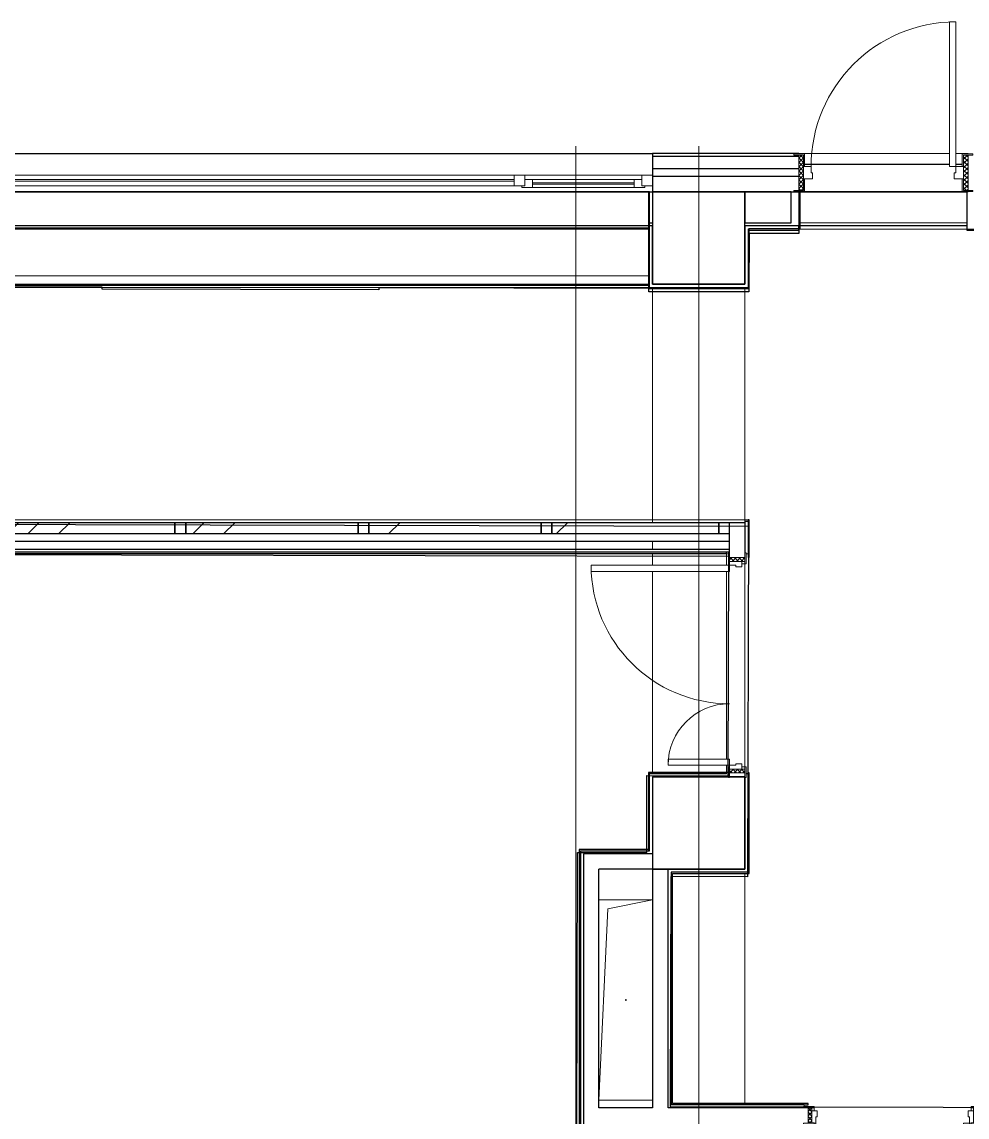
# Model space of a CAD drawing. Header units: millimetres. Extents: x 3914 to 443608, y -156176 to 78197.
# Drawn here: x 88317 to 94461, y -125023 to -117908 of the extents above; entities that cross this region are included whole.
import ezdxf

# ---------------------------------------------------------------- set-up
doc = ezdxf.new("R2010")
doc.units = ezdxf.units.MM
doc.linetypes.add('200_ШТРИХ__ш1_п0_6_', pattern=[160, 100, -60])
for name, color, linetype, lineweight in [('A-DOOR-1', 7, 'Continuous', 5), ('A-DOOR-2', 7, '200_ШТРИХ__ш1_п0_6_', 5), ('A-DOOR-FRAM-2', 7, 'Continuous', 5), ('A-FLOR', 7, 'Continuous', 9), ('A-GENM', 7, 'Continuous', 9), ('A-GLAZ', 7, 'Continuous', 9), ('A-GLAZ-1', 7, 'Continuous', 5), ('A-GLAZ-CURT-1', 7, 'Continuous', 5), ('A-GLAZ-CURT-2', 7, 'Continuous', 25), ('A-GLAZ-CWMG-1', 7, 'Continuous', 25), ('A-WALL', 7, 'Continuous', 5), ('Оси', 7, 'Continuous', 9)]:
    doc.layers.add(name, color=color, linetype=linetype, lineweight=lineweight)
doc.layers.add('A-DOOR-FRAM-1', color=7, linetype='Continuous', lineweight=5, true_color=0xc0c0c0)

# ---------------------------------------------------------------- blocks, each defined once
blk = doc.blocks.new('Системная панель - Стекло - 70мм-31693610-Объем проектирования 1 этажа')
at = {"layer": 'A-GLAZ-CURT-1'}
h = blk.add_hatch(dxfattribs=at)
h.set_pattern_fill('FP_50', color=256, style=0, pattern_type=2)
h.set_pattern_definition([(225, (66247.5, 24715), (565.685, -565.685), [400, -1200]), (225, (66647.5, 24915), (565.685, -565.685), [1200, -400]), (225, (65847.5, 25115), (565.685, -565.685), [400, -1200])])
h.paths.add_polyline_path([(357.5, 35), (-542.5, 35), (-542.5, -35), (542.5, -35), (542.5, 35), (505, 35)])
at = {"layer": 'A-GLAZ-CURT-2'}
for p, q in [((542.5, 35), (-542.5, 35)), ((-542.5, 35), (-542.5, -35)), ((542.5, -35), (542.5, 35)), ((-542.5, -35), (542.5, -35))]:
    blk.add_line(p, q, dxfattribs=at)
blk = doc.blocks.new('Системная панель - Стекло - 70мм-31693620-Объем проектирования 1 этажа')
at = {"layer": 'A-GLAZ-CURT-1'}
h = blk.add_hatch(dxfattribs=at)
h.set_pattern_fill('FP_77', color=256, style=0, pattern_type=2)
h.set_pattern_definition([(225, (63885, 24715), (565.685, -565.685), [400, -1200]), (225, (64285, 24915), (565.685, -565.685), [1200, -400]), (225, (63485, 25115), (565.685, -565.685), [400, -1200])])
h.paths.add_polyline_path([(-560, 35), (-560, -35), (560, -35), (560, 35)])
at = {"layer": 'A-GLAZ-CURT-2'}
for p, q in [((560, 35), (-560, 35)), ((-560, 35), (-560, -35)), ((560, -35), (560, 35)), ((-560, -35), (560, -35))]:
    blk.add_line(p, q, dxfattribs=at)
blk = doc.blocks.new('Прямоугольный импост - 50 x 70 мм-23766079-Объем проектирования 1 этажа')
at = {"layer": 'A-GLAZ-CWMG-1'}
for p, q in [((-35, 35), (35, 35)), ((-35, -35), (-35, 35)), ((35, 35), (35, -35)), ((35, -35), (-35, -35))]:
    blk.add_line(p, q, dxfattribs=at)
blk = doc.blocks.new('110_Дверь_СКБ_1Ст_Внутренняя1 - Д-11п 1100x2100h_кладовые _все__ коридор _между помещениями блока столовой__ моечные _все_ 2-32102277-Объем проектирования 1 этажа')
at = {"layer": 'A-DOOR-2'}
h = blk.add_hatch(dxfattribs=at)
h.set_pattern_fill('FP_44', color=256, style=0, pattern_type=2)
h.set_pattern_definition([(135, (1751.41, 114.685), (-14.14214, -14.14214), []), (225, (1751.41, 114.685), (14.14214, -14.14214), [])])
h.paths.add_polyline_path([(537.5, -50), (562.5, -50), (562.5, 50), (537.5, 50)])
at = {"layer": 'A-DOOR-FRAM-2'}
h = blk.add_hatch(dxfattribs=at)
h.set_pattern_fill('FP_45', color=256, style=0, pattern_type=2)
h.set_pattern_definition([(45, (-371.384, 114.685), (-14.1421, 14.1421), []), (135, (-371.384, 114.685), (-14.1421, -14.1421), [])])
h.paths.add_polyline_path([(-512.5, -50), (-512.5, 50), (-537.5, 50), (-537.5, -50)])
at = {"layer": 'A-DOOR-1'}
for p, q in [((-487.5, 1050), (-487.5, 50)), ((-447.5, 1050), (-487.5, 1050)), ((-447.5, 50), (-447.5, 1050)), ((-487.5, 50), (-447.5, 50))]:
    blk.add_line(p, q, dxfattribs=at)
blk.add_arc((-487.5, 50), 1000, 360, 90, dxfattribs=at)
at = {"layer": 'A-DOOR-FRAM-1'}
for p, q in [((-497.5, 58), (-567.5, 58)), ((-567.5, 58), (-567.5, 50)), ((-567.5, 50), (-497.5, 50)), ((-512.5, 50), (-537.5, 50)), ((-537.5, 50), (-537.5, -50)), ((-487.5, 50), (-512.5, 50)), ((-512.5, 50), (-512.5, -30)), ((-512.5, -50), (-512.5, 50)), ((-497.5, 50), (-512.5, 50)), ((-512.5, 50), (-512.5, 49)), ((-512.5, 49), (-497.5, 49)), ((-497.5, 50), (-497.5, 58)), ((-497.5, 49), (-497.5, 50)), ((-487.5, 10), (-487.5, 50)), ((-477.5, 10), (-487.5, 10)), ((-477.5, -30), (-477.5, 10)), ((512.5, 10), (502.5, 10)), ((502.5, 10), (502.5, -30)), ((512.5, 50), (512.5, 10)), ((537.5, 50), (512.5, 50)), ((592.5, 58), (522.5, 58)), ((522.5, 58), (522.5, 50)), ((537.5, 50), (522.5, 50)), ((522.5, 50), (522.5, 49)), ((522.5, 50), (592.5, 50)), ((522.5, 49), (537.5, 49)), ((537.5, -30), (537.5, 50)), ((562.5, 50), (537.5, 50)), ((537.5, 50), (537.5, -50)), ((537.5, 49), (537.5, 50)), ((562.5, -50), (562.5, 50)), ((592.5, 50), (592.5, 58)), ((-497.5, -50), (-567.5, -50)), ((-567.5, -50), (-567.5, -58)), ((-567.5, -58), (-497.5, -58)), ((-537.5, -50), (-512.5, -50)), ((-512.5, -30), (-477.5, -30)), ((-497.5, -30), (-512.5, -30)), ((-512.5, -30), (-512.5, -50)), ((-512.5, -50), (-497.5, -50)), ((-497.5, -50), (-497.5, -30)), ((-497.5, -58), (-497.5, -50)), ((502.5, -30), (537.5, -30)), ((537.5, -30), (522.5, -30)), ((522.5, -30), (522.5, -50)), ((522.5, -50), (537.5, -50)), ((592.5, -50), (522.5, -50)), ((522.5, -50), (522.5, -58)), ((522.5, -58), (592.5, -58)), ((537.5, -50), (537.5, -30)), ((537.5, -50), (562.5, -50)), ((592.5, -58), (592.5, -50))]:
    blk.add_line(p, q, dxfattribs=at)
blk = doc.blocks.new('Системная панель - Стекло - 70мм-V80-Объем проектирования 1 этажа')
at = {"layer": 'A-GLAZ-CURT-1'}
h = blk.add_hatch(dxfattribs=at)
h.set_pattern_fill('FP_97', color=256, style=0, pattern_type=2)
h.set_pattern_definition([(225, (65075, 24715), (565.685, -565.685), [400, -1200]), (225, (65475, 24915), (565.685, -565.685), [1200, -400]), (225, (64675, 25115), (565.685, -565.685), [400, -1200])])
h.paths.add_polyline_path([(560, 35), (-560, 35), (-560, -35), (560, -35), (560, 25)])
at = {"layer": 'A-GLAZ-CURT-2'}
for p, q in [((560, 35), (-560, 35)), ((-560, 35), (-560, -35)), ((560, -35), (560, 35)), ((-560, -35), (560, -35))]:
    blk.add_line(p, q, dxfattribs=at)
blk = doc.blocks.new('120_Окно_СКБ_3Ст - 120_Окно_СКБ_3Ст_5100-21641134-Объем проектирования 1 этажа')
at = {"layer": 'A-GLAZ'}
for p, q in [((-2550, -75), (-2550, -5)), ((-2550, -5), (-2480, -5)), ((-2480, -5), (-2480, -75)), ((-1720, -35), (-2480, -35)), ((-2480, -35), (-2480, -75)), ((-2430, -85), (-2430, -35)), ((-1770, -85), (-1770, -35)), ((-1720, -75), (-1720, -5)), ((-1720, -5), (-1650, -5)), ((-1720, -75), (-1720, -35)), ((-1650, -5), (-1650, -75)), ((1650, -75), (1650, -5)), ((1650, -5), (1720, -5)), ((1720, -5), (1720, -75)), ((2480, -35), (1720, -35)), ((1720, -35), (1720, -75)), ((1770, -85), (1770, -35)), ((2430, -85), (2430, -35)), ((2480, -75), (2480, -5)), ((2480, -5), (2550, -5)), ((2480, -75), (2480, -35)), ((2550, -5), (2550, -75)), ((-2480, -75), (-2550, -75)), ((-2480, -75), (-2500, -75)), ((-2500, -75), (-2500, -85)), ((-2500, -85), (-1700, -85)), ((-1700, -85), (-2500, -85)), ((-1650, -75), (-1720, -75)), ((-1700, -75), (-1720, -75)), ((-1700, -85), (-1700, -75)), ((1720, -75), (1650, -75)), ((1720, -75), (1700, -75)), ((1700, -75), (1700, -85)), ((1700, -85), (2500, -85)), ((2500, -85), (1700, -85)), ((2550, -75), (2480, -75)), ((2500, -75), (2480, -75)), ((2500, -85), (2500, -75))]:
    blk.add_line(p, q, dxfattribs=at)
at = {"layer": 'A-GLAZ-1'}
for p, q in [((2550, -5), (-2550, -5)), ((-2430, -55), (-1770, -55)), ((-1770, -65), (-2430, -65)), ((1650, -35), (-1650, -35)), ((1650, -45), (-1650, -45)), ((1770, -55), (2430, -55)), ((2430, -65), (1770, -65)), ((-2550, -75), (-2500, -75)), ((-1700, -75), (1700, -75)), ((2500, -75), (2550, -75))]:
    blk.add_line(p, q, dxfattribs=at)
blk = doc.blocks.new('110_Дверь_СКБ_1Ст_Наружная - ДН-2д_л__ Дверь из подвала ЛК _900 мм в свету_ 3300-22851703-Объем проектирования 1 этажа')
at = {"layer": 'A-DOOR-2'}
h = blk.add_hatch(dxfattribs=at)
h.set_pattern_fill('FP_162', color=256, style=0, pattern_type=2)
h.set_pattern_definition([(135, (1756.41, 199.685), (-14.14214, -14.14214), []), (225, (1756.41, 199.685), (14.14214, -14.14214), [])])
h.paths.add_polyline_path([(569.5, -105), (569.5, 125), (539.5, 125), (539.5, -105), (565.5, -105)])
at = {"layer": 'A-DOOR-FRAM-2'}
h = blk.add_hatch(dxfattribs=at)
h.set_pattern_fill('FP_163', color=256, style=0, pattern_type=2)
h.set_pattern_definition([(45, (-366.384, 199.685), (-14.1421, 14.1421), []), (135, (-366.384, 199.685), (-14.1421, -14.1421), [])])
h.paths.add_polyline_path([(-529.5, -105), (-500.5, -105), (-500.5, 125), (-530.5, 125), (-530.5, -105)])
at = {"layer": 'A-DOOR-1'}
for p, q in [((489.5, 990), (449.5, 990)), ((449.5, 990), (449.5, 50)), ((489.5, 50), (489.5, 990)), ((-492.5, 133), (-562.5, 133)), ((-562.5, 133), (-562.5, 125)), ((-562.5, 125), (-500.5, 125)), ((-500.5, 125), (-500.5, 50)), ((-492.5, 50), (-492.5, 133)), ((601.5, 133), (531.5, 133)), ((531.5, 133), (531.5, 50)), ((539.5, 50), (539.5, 125)), ((539.5, 125), (601.5, 125)), ((601.5, 125), (601.5, 133)), ((-500.5, 50), (-492.5, 50)), ((449.5, 50), (489.5, 50)), ((531.5, 50), (539.5, 50)), ((-492.5, -30), (-500.5, -30)), ((-500.5, -30), (-500.5, -105)), ((-492.5, -113), (-492.5, -30)), ((539.5, -30), (531.5, -30)), ((531.5, -30), (531.5, -113)), ((539.5, -105), (539.5, -30)), ((-562.5, -105), (-562.5, -113)), ((-500.5, -105), (-562.5, -105)), ((-562.5, -113), (-492.5, -113)), ((531.5, -113), (601.5, -113)), ((601.5, -105), (539.5, -105)), ((601.5, -113), (601.5, -105))]:
    blk.add_line(p, q, dxfattribs=at)
blk.add_arc((489.5, 50), 940, 90, 180, dxfattribs=at)
at = {"layer": 'A-DOOR-FRAM-1'}
for p, q in [((-500.5, 125), (-530.5, 125)), ((-530.5, 125), (-530.5, -105)), ((-500.5, -105), (-500.5, 125)), ((569.5, 125), (539.5, 125)), ((539.5, 125), (539.5, -105)), ((569.5, -105), (569.5, 125)), ((-450.5, 50), (-500.5, 50)), ((-500.5, 50), (-500.5, -30)), ((-450.5, 10), (-450.5, 50)), ((-440.5, 10), (-450.5, 10)), ((-440.5, -30), (-440.5, 10)), ((489.5, 10), (479.5, 10)), ((479.5, 10), (479.5, -30)), ((489.5, 50), (489.5, 10)), ((539.5, 50), (489.5, 50)), ((539.5, -30), (539.5, 50)), ((-500.5, -30), (-440.5, -30)), ((479.5, -30), (539.5, -30)), ((-530.5, -105), (-500.5, -105)), ((539.5, -105), (569.5, -105))]:
    blk.add_line(p, q, dxfattribs=at)
blk = doc.blocks.new('110_Дверь_СКБ_2Ст - Д-10а_ СОШ_Дв_1450x2100h_Горячий цех-V178-Объем проектирования 1 этажа')
at = {"layer": 'A-DOOR-2'}
h = blk.add_hatch(dxfattribs=at)
h.set_pattern_fill('FP_56', color=256, style=0, pattern_type=2)
h.set_pattern_definition([(135, (1601.41, 114.685), (-14.14214, -14.14214), []), (225, (1601.41, 114.685), (14.14214, -14.14214), [])])
h.paths.add_polyline_path([(687.5, -50), (712.5, -50), (712.5, 50), (687.5, 50), (687.5, -16.8)])
at = {"layer": 'A-DOOR-FRAM-2'}
h = blk.add_hatch(dxfattribs=at)
h.set_pattern_fill('FP_57', color=256, style=0, pattern_type=2)
h.set_pattern_definition([(45, (-521.384, 114.685), (-14.1421, 14.1421), []), (135, (-521.384, 114.685), (-14.1421, -14.1421), [])])
h.paths.add_polyline_path([(-687.5, 0), (-687.5, -50), (-662.5, -50), (-662.5, 50), (-687.5, 50)])
at = {"layer": 'A-DOOR-1'}
for p, q in [((662.5, 950), (622.5, 950)), ((622.5, 950), (622.5, 50)), ((662.5, 50), (662.5, 950)), ((-637.5, 450), (-637.5, 50)), ((-597.5, 450), (-637.5, 450)), ((-597.5, 50), (-597.5, 450)), ((-637.5, 50), (-597.5, 50)), ((622.5, 50), (662.5, 50))]:
    blk.add_line(p, q, dxfattribs=at)
for centre, radius, start, end in [((662.5, 50), 900, 90, 180), ((-637.5, 50), 400, 0, 90)]:
    blk.add_arc(centre, radius, start, end, dxfattribs=at)
at = {"layer": 'A-DOOR-FRAM-1'}
for p, q in [((-647.5, 58), (-717.5, 58)), ((-717.5, 58), (-717.5, 50)), ((-717.5, 50), (-647.5, 50)), ((-662.5, 50), (-687.5, 50)), ((-687.5, 50), (-687.5, -50)), ((-637.5, 50), (-662.5, 50)), ((-662.5, 50), (-662.5, -30)), ((-662.5, -50), (-662.5, 50)), ((-647.5, 50), (-647.5, 58)), ((-637.5, 10), (-637.5, 50)), ((-627.5, 10), (-637.5, 10)), ((-627.5, -30), (-627.5, 10)), ((662.5, 10), (652.5, 10)), ((652.5, 10), (652.5, -30)), ((662.5, 50), (662.5, 10)), ((687.5, 50), (662.5, 50)), ((742.5, 58), (672.5, 58)), ((672.5, 58), (672.5, 50)), ((672.5, 50), (742.5, 50)), ((687.5, -30), (687.5, 50)), ((712.5, 50), (687.5, 50)), ((687.5, 50), (687.5, -50)), ((712.5, -50), (712.5, 50)), ((742.5, 50), (742.5, 58)), ((-647.5, -50), (-717.5, -50)), ((-717.5, -50), (-717.5, -58)), ((-717.5, -58), (-647.5, -58)), ((-687.5, -50), (-662.5, -50)), ((-662.5, -30), (-627.5, -30)), ((-647.5, -30), (-662.5, -30)), ((-662.5, -30), (-662.5, -50)), ((-662.5, -50), (-647.5, -50)), ((-647.5, -50), (-647.5, -30)), ((-647.5, -58), (-647.5, -50)), ((652.5, -30), (687.5, -30)), ((687.5, -30), (672.5, -30)), ((672.5, -30), (672.5, -50)), ((672.5, -50), (687.5, -50)), ((742.5, -50), (672.5, -50)), ((672.5, -50), (672.5, -58)), ((672.5, -58), (742.5, -58)), ((687.5, -50), (687.5, -30)), ((687.5, -50), (712.5, -50)), ((742.5, -58), (742.5, -50))]:
    blk.add_line(p, q, dxfattribs=at)
blk = doc.blocks.new('Прямоугольный импост - 50 x 70 мм-23766160-Объем проектирования 1 этажа')
at = {"layer": 'A-GLAZ-CWMG-1'}
for p, q in [((0, 35), (-70, 35)), ((-70, 35), (-70, -35)), ((0, -35), (0, 35)), ((-70, -35), (0, -35))]:
    blk.add_line(p, q, dxfattribs=at)
blk = doc.blocks.new('Системная панель - Стекло - 70мм-V195-Объем проектирования 1 этажа')
at = {"layer": 'A-GLAZ-CURT-1'}
h = blk.add_hatch(dxfattribs=at)
h.set_pattern_fill('FP_184', color=256, style=0, pattern_type=2)
h.set_pattern_definition([(225, (62695, 24715), (565.685, -565.685), [400, -1200]), (225, (63095, 24915), (565.685, -565.685), [1200, -400]), (225, (62295, 25115), (565.685, -565.685), [400, -1200])])
h.paths.add_polyline_path([(-560, 35), (-560, -35), (560, -35), (560, 35)])
at = {"layer": 'A-GLAZ-CURT-2'}
for p, q in [((560, 35), (-560, 35)), ((-560, 35), (-560, -35)), ((560, -35), (560, 35)), ((-560, -35), (560, -35))]:
    blk.add_line(p, q, dxfattribs=at)
blk = doc.blocks.new('GM_Отверстие прямоугольное _в плите_ - Отверстие-23880434-Объем проектирования 1 этажа')
at = {"layer": 'A-GENM'}
for p, q in [((-175, 650), (175, 650)), ((175, 650), (-175, 650)), ((-116.7, 591.7), (175, 650)), ((-175, -650), (-116.7, 591.7)), ((175, -650), (-175, -650)), ((-175, -650), (175, -650))]:
    blk.add_line(p, q, dxfattribs=at)
for start, end in [(360, 180), (180, 360)]:
    blk.add_arc((0, 0), 2.5, start, end, dxfattribs=at)
blk = doc.blocks.new('Зашивка приборов отопления10 - Зашивка приборов отопления-33278020-Объем проектирования 1 этажа')
at = {"layer": 'A-WALL'}
for p, q in [((51870, 26880), (51850, 26880)), ((56922, 26880), (51878, 26880)), ((51578, 26555), (56922, 26555)), ((56922, 26555), (51578, 26555)), ((51578, 26480), (56922, 26480))]:
    blk.add_line(p, q, dxfattribs=at)

msp = doc.modelspace()

# ---------------------------------------------------------------- linework, layer by layer
for p, q in [((87317, -118762.7), (92417, -118762.7)), ((93367, -118762.7), (92417, -118762.7)), ((92417, -118762.7), (92417, -118782.7)), ((92417, -118782.7), (92417, -119212.7)), ((93367, -118782.7), (92417, -118782.7)), ((93367, -118862.7), (92417, -118862.7)), ((93405, -118832.7), (94347, -118832.7)), ((94387, -118832.7), (94429, -118832.7)), ((93367, -118912.7), (92417, -118912.7)), ((92389, -119012.7), (87345, -119012.7)), ((87345, -119012.7), (92389, -119012.7)), ((92389, -119012.7), (92389, -119640.7)), ((92397, -119012.7), (92389, -119012.7)), ((92397, -119012.7), (93367, -119012.7)), ((92397, -119253.7), (92397, -119012.7)), ((93017, -119012.7), (92417, -119012.7)), ((92417, -119012.7), (92417, -119612.7)), ((93017, -119212.7), (93017, -119012.7)), ((93317, -119012.7), (93017, -119012.7)), ((93017, -119012.7), (93017, -119212.7)), ((93317, -119212.7), (93317, -119012.7)), ((93367, -119012.7), (93367, -119252.7)), ((93375, -119012.7), (93367, -119012.7)), ((94459, -119012.7), (93375, -119012.7)), ((93375, -119012.7), (94459, -119012.7)), ((93375, -119252.7), (93375, -119012.7)), ((94459, -119012.7), (94459, -119260.7)), ((94467, -119012.7), (94459, -119012.7)), ((92389, -119232.7), (87345, -119232.7)), ((87345, -119245.7), (92389, -119245.7)), ((92389, -119252.7), (87345, -119252.7)), ((92389, -119253.7), (87345, -119253.7)), ((92397, -119253.7), (92389, -119253.7)), ((92397, -119212.7), (92417, -119212.7)), ((92417, -119232.7), (92397, -119232.7)), ((92397, -119632.7), (92397, -119253.7)), ((92417, -119612.7), (92417, -119232.7)), ((93017, -119612.7), (93017, -119212.7)), ((93017, -119212.7), (93317, -119212.7)), ((93017, -119232.7), (93017, -119612.7)), ((93368, -119232.7), (93017, -119232.7)), ((93037, -119252.7), (93045, -119252.7)), ((93037, -119252.7), (93037, -119612.7)), ((93045, -119640.7), (93045, -119252.7)), ((93367, -119252.7), (93045, -119252.7)), ((93368, -119252.7), (93368, -119232.7)), ((93368, -119260.7), (93368, -119252.7)), ((93368, -119252.7), (93375, -119252.7)), ((94459, -119232.7), (93375, -119232.7)), ((93037, -119260.7), (93368, -119260.7)), ((94459, -119260.7), (94539, -119260.7)), ((87045, -119612.7), (92389, -119612.7)), ((92417, -119612.7), (93017, -119612.7)), ((93017, -119612.7), (92417, -119612.7)), ((93037, -119612.7), (93037, -119632.7)), ((92389, -119620.7), (87045, -119620.7)), ((92389, -119640.7), (93045, -119640.7)), ((92397, -119632.7), (93037, -119632.7)), ((93017, -121162.7), (92917, -121162.7)), ((92917, -121357.7), (92917, -121162.7)), ((93037, -121152.7), (93017, -121152.7)), ((93017, -121152.7), (93017, -121357.7)), ((93045, -121142.2), (93037, -121142.2)), ((93037, -121142.2), (93037, -121387.7)), ((93045, -121387.7), (93045, -121142.2)), ((92917, -121282.7), (86967, -121282.7)), ((86967, -121332.7), (92917, -121332.7)), ((92897, -121352.7), (86987, -121352.7)), ((86995, -121360.7), (92897, -121360.7)), ((92917, -121352.7), (92897, -121352.7)), ((92897, -121362.7), (92897, -121352.7)), ((93037, -121387.7), (93045, -121387.7)), ((92389, -122784.7), (92389, -123292.7)), ((92897, -122784.7), (92389, -122784.7)), ((92897, -122792.7), (92397, -122792.7)), ((92397, -122812.7), (92397, -122792.7)), ((92397, -123292.7), (92397, -122812.7)), ((92909, -122812.7), (92417, -122812.7)), ((92417, -122812.7), (92417, -123412.7)), ((92417, -122812.7), (92417, -124962.7)), ((92417, -122812.7), (92909, -122812.7)), ((92909, -122784.7), (92897, -122784.7)), ((92897, -122792.7), (92897, -122784.7)), ((93017, -122812.7), (92917, -122812.7)), ((92917, -122812.7), (93017, -122812.7)), ((93037, -122792.7), (93025, -122792.7)), ((93045, -122787.7), (93037, -122787.7)), ((93037, -122787.7), (93037, -123432.7)), ((93045, -123440.7), (93045, -122787.7)), ((93017, -123412.7), (93017, -122817.7)), ((93017, -122817.7), (93017, -123412.7)), ((91939, -123284.7), (91939, -129582.7)), ((92397, -123284.7), (91939, -123284.7)), ((91947, -123292.7), (91947, -129582.7)), ((91947, -123292.7), (92389, -123292.7)), ((91967, -123312.7), (91967, -129582.7)), ((92417, -123312.7), (91967, -123312.7)), ((92389, -123292.7), (92397, -123292.7)), ((92067, -124962.7), (92067, -123412.7)), ((93017, -123412.7), (92067, -123412.7)), ((92417, -123412.7), (93017, -123412.7)), ((92517, -124962.7), (92517, -123412.7)), ((92537, -123432.7), (92537, -124942.7)), ((93037, -123432.7), (92537, -123432.7)), ((92545, -124934.7), (92545, -123440.7)), ((92545, -123440.7), (93045, -123440.7)), ((93402, -124942.7), (92537, -124942.7)), ((93427, -124934.7), (92545, -124934.7)), ((93402, -124942.7), (93427, -124942.7)), ((93427, -124942.7), (93427, -124934.7)), ((92417, -124962.7), (92067, -124962.7)), ((93397, -124962.7), (92517, -124962.7))]:
    msp.add_line(p, q)
at = {"flags": 128}
for points in [[(108548.3, -123498.5), (94528.3, -123465.6), (94538.2, -119257.6), (93366.7, -119254.8), (93366.6, -119282.8), (93044.1, -119282.1), (93043.2, -119662.1), (92391.2, -119660.5), (92391.3, -119640.5), (90638, -119636.4), (90637.9, -119648.4), (88837.9, -119644.2), (88838, -119632.2), (87039.3, -119628)], [(86911.7, -121169.7), (93039.7, -121184.1), (93034.3, -123462.1), (92534.3, -123460.9), (92530.8, -124954.9), (104950.6, -124984)]]:
    msp.add_lwpolyline(points, dxfattribs=at)
msp.add_lwpolyline([(92907.9, -122805.8), (92911.2, -121381.8), (86989.2, -121367.9), (86974.7, -127547.8), (83814.7, -127540.4), (83799.1, -134191.4), (86353.1, -134197.4), (86354, -133790.4), (87010, -133791.9), (87009.1, -134191.9), (92353.1, -134204.5), (92354, -133804.5), (92754, -133805.4), (92761.5, -130611.4), (91911.5, -130609.4), (91928.7, -123303.5), (92378.7, -123304.5), (92379.9, -122804.5)], close=True, dxfattribs=at)
at = {"layer": 'A-FLOR'}
for p, q in [((93368, -118762.7), (94347, -118762.7)), ((94387, -118762.7), (94467, -118762.7)), ((93375, -119212.7), (94459, -119212.7)), ((92417, -121162.7), (92417, -119640.5)), ((93017, -119640.7), (93017, -121152.7)), ((93037, -121142.7), (84387, -121142.7)), ((92417, -121332.7), (92417, -121282.7)), ((92417, -121437.7), (92417, -121360.7)), ((92897, -121437.7), (92897, -121362.7)), ((92897, -121362.7), (92909, -121362.7)), ((93025, -121362.7), (93037, -121362.7)), ((93017, -121427.7), (93017, -122747.7)), ((92417, -122784.7), (92417, -121477.7)), ((92897, -122697.7), (92897, -121477.7)), ((92897, -122784.7), (92897, -122737.7)), ((93017, -123440.7), (93017, -124934.7)), ((93402, -124954.7), (93402, -124942.7))]:
    msp.add_line(p, q, dxfattribs=at)
at = {"layer": 'Оси'}
for points in [[(91917, -148019), (91917, -143019), (91917, -123714.7), (91917, -118714.7)], [(93189.7, -148019), (93189.7, -147299.5), (92717, -146736.2), (92717, -141736.2), (92717, -123714.7), (92717, -118714.7)]]:
    msp.add_lwpolyline(points, dxfattribs=at)

# ---------------------------------------------------------------- block references
for name, p in [('110_Дверь_СКБ_1Ст_Наружная - ДН-2д_л__ Дверь из подвала ЛК _900 мм в свету_ 3300-22851703-Объем проектирования 1 этажа', (93897.5, -118897.7)), ('Зашивка приборов отопления10 - Зашивка приборов отопления-33278020-Объем проектирования 1 этажа', (35467, -146112.7)), ('Прямоугольный импост - 50 x 70 мм-23766160-Объем проектирования 1 этажа', (92917, -121197.7)), ('GM_Отверстие прямоугольное _в плите_ - Отверстие-23880434-Объем проектирования 1 этажа', (92242, -124262.7))]:
    msp.add_blockref(name, p)
at = {"color": 3}
msp.add_blockref('120_Окно_СКБ_3Ст - 120_Окно_СКБ_3Ст_5100-21641134-Объем проектирования 1 этажа', (89867, -118897.7), dxfattribs=at)
for name, p, rotation in [('Системная панель - Стекло - 70мм-V195-Объем проектирования 1 этажа', (88752, -121197.7), 180), ('Системная панель - Стекло - 70мм-31693620-Объем проектирования 1 этажа', (89942, -121197.7), 180), ('Системная панель - Стекло - 70мм-V80-Объем проектирования 1 этажа', (91132, -121197.7), 180), ('Системная панель - Стекло - 70мм-31693610-Объем проектирования 1 этажа', (92304.5, -121197.7), 180), ('110_Дверь_СКБ_2Ст - Д-10а_ СОШ_Дв_1450x2100h_Горячий цех-V178-Объем проектирования 1 этажа', (92967, -122100.2), 89.99999999999982), ('110_Дверь_СКБ_1Ст_Внутренняя1 - Д-11п 1100x2100h_кладовые _все__ коридор _между помещениями блока столовой__ моечные _все_ 2-32102277-Объем проектирования 1 этажа', (93989.5, -125012.7), 180)]:
    msp.add_blockref(name, p, dxfattribs=dict(rotation=rotation))
at = {"extrusion": (0, 0, -1)}
for p in [(-89347, -121197.7), (-90537, -121197.7), (-91727, -121197.7)]:
    msp.add_blockref('Прямоугольный импост - 50 x 70 мм-23766079-Объем проектирования 1 этажа', p, dxfattribs=at)

doc.saveas('drawing.dxf')
